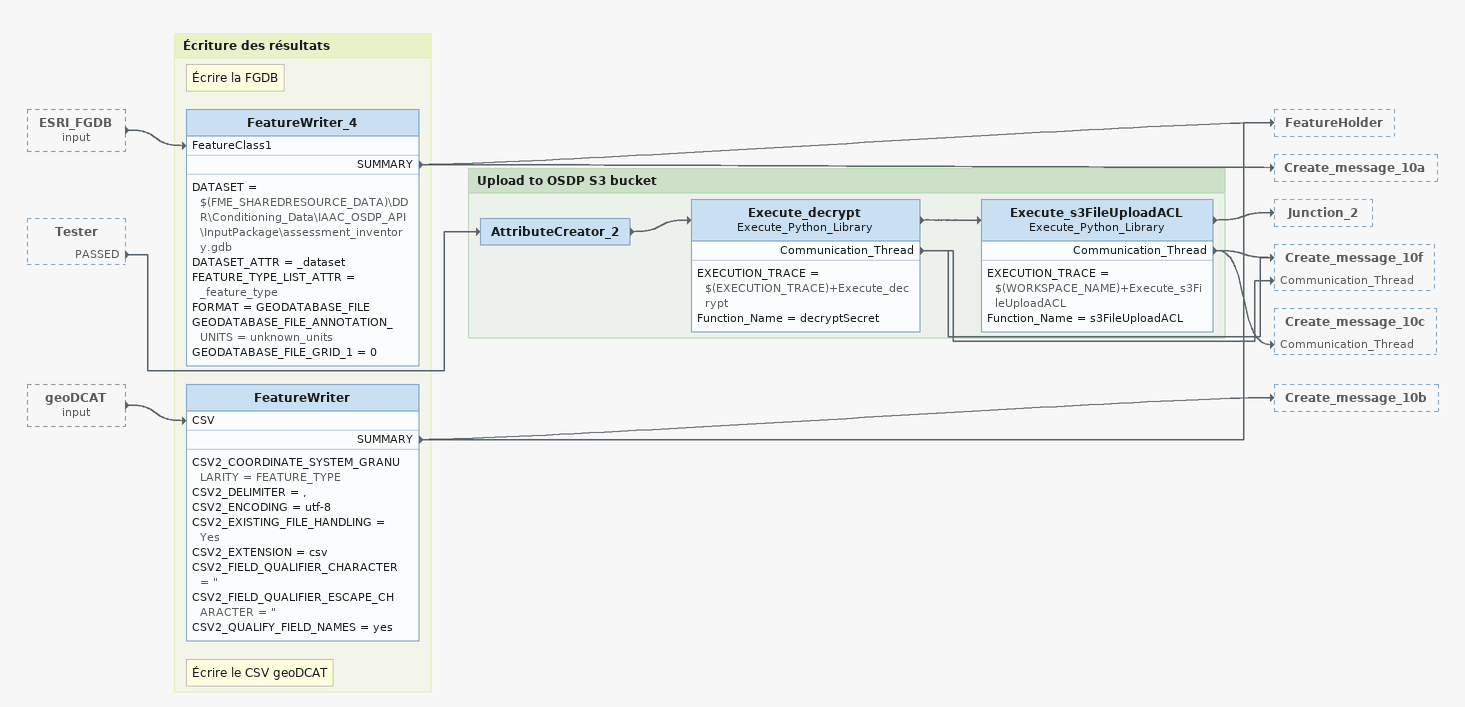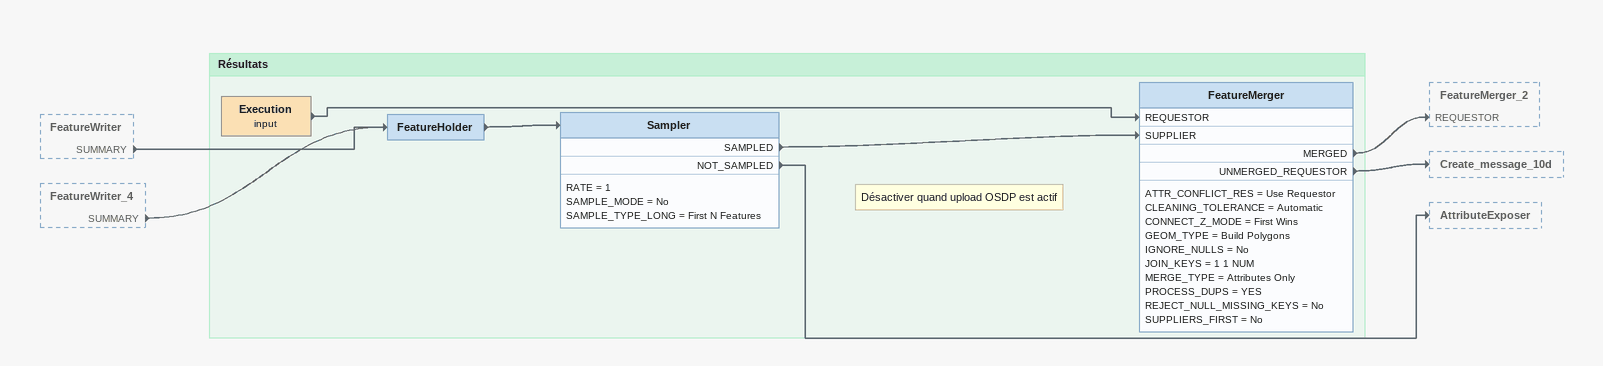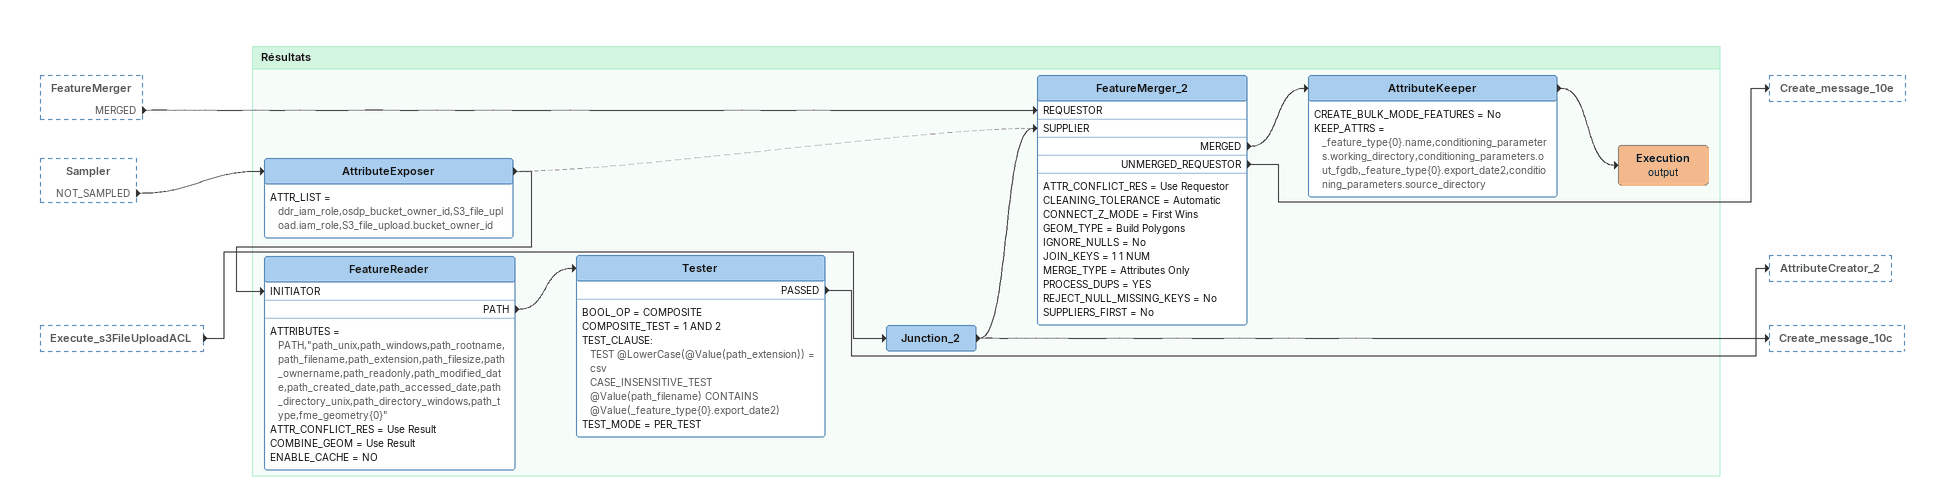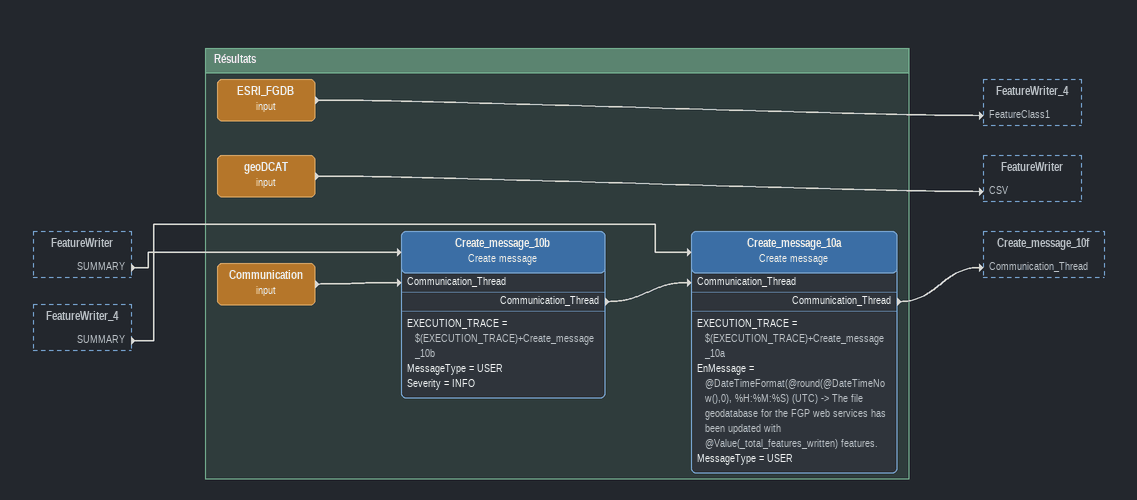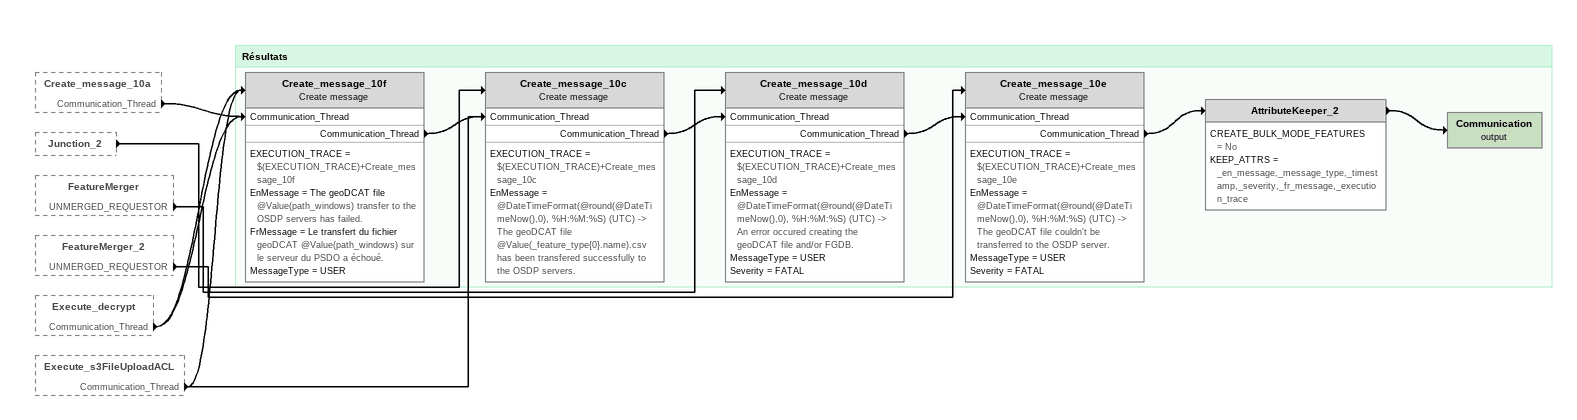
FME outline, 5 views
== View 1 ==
ESRI_FGDB (input) [outside]
    -> FeatureWriter_4 [FeatureClass1]
Tester [outside]
    PASSED -> AttributeCreator_2
geoDCAT (input) [outside]
    -> FeatureWriter [CSV]

Bookmark: Écriture des résultats
Note: Écrire la FGDB
FeatureWriter_4
    DATASET = $(FME_SHAREDRESOURCE_DATA)\DDR\Conditioning_Data\IAAC_OSDP_API\InputPackage\assessment_inventory.gdb
    DATASET_ATTR = _dataset
    FEATURE_TYPE_LIST_ATTR = _feature_type
    FORMAT = GEODATABASE_FILE
    GEODATABASE_FILE_ANNOTATION_UNITS = unknown_units
    GEODATABASE_FILE_GRID_1 = 0
    SUMMARY -> Create_message_10a
    SUMMARY -> FeatureHolder
Note: Écrire le CSV geoDCAT
FeatureWriter
    CSV2_COORDINATE_SYSTEM_GRANULARITY = FEATURE_TYPE
    CSV2_DELIMITER = ,
    CSV2_ENCODING = utf-8
    CSV2_EXISTING_FILE_HANDLING = Yes
    CSV2_EXTENSION = csv
    CSV2_FIELD_QUALIFIER_CHARACTER = "
    CSV2_FIELD_QUALIFIER_ESCAPE_CHARACTER = "
    CSV2_QUALIFY_FIELD_NAMES = yes
    SUMMARY -> Create_message_10b
    SUMMARY -> FeatureHolder

Bookmark: Upload to OSDP S3 bucket
AttributeCreator_2
    -> Execute_decrypt
Execute_decrypt: Execute_Python_Library
    EXECUTION_TRACE = $(EXECUTION_TRACE)+Execute_decrypt
    Function_Name = decryptSecret
    -> Execute_s3FileUploadACL
    Communication_Thread -> Create_message_10f
    Communication_Thread -> Create_message_10f [Communication_Thread]
Execute_s3FileUploadACL: Execute_Python_Library
    EXECUTION_TRACE = $(WORKSPACE_NAME)+Execute_s3FileUploadACL
    Function_Name = s3FileUploadACL
    -> Junction_2
    Communication_Thread -> Create_message_10f
    Communication_Thread -> Create_message_10c [Communication_Thread]

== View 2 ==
FeatureWriter [outside]
    SUMMARY -> FeatureHolder
FeatureWriter_4 [outside]
    SUMMARY -> FeatureHolder

Bookmark: Résultats
Execution (input)
    -> FeatureMerger [REQUESTOR]
FeatureHolder
    -> Sampler
Sampler
    RATE = 1
    SAMPLE_MODE = No
    SAMPLE_TYPE_LONG = First N Features
    SAMPLED -> FeatureMerger [SUPPLIER]
    NOT_SAMPLED -> AttributeExposer
Note: Désactiver quand upload OSDP est actif
FeatureMerger
    ATTR_CONFLICT_RES = Use Requestor
    CLEANING_TOLERANCE = Automatic
    CONNECT_Z_MODE = First Wins
    GEOM_TYPE = Build Polygons
    IGNORE_NULLS = No
    JOIN_KEYS = 1 1 NUM
    MERGE_TYPE = Attributes Only
    PROCESS_DUPS = YES
    REJECT_NULL_MISSING_KEYS = No
    SUPPLIERS_FIRST = No
    MERGED -> FeatureMerger_2 [REQUESTOR]
    UNMERGED_REQUESTOR -> Create_message_10d

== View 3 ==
FeatureMerger [outside]
    MERGED -> FeatureMerger_2 [REQUESTOR]
Sampler [outside]
    NOT_SAMPLED -> AttributeExposer
Execute_s3FileUploadACL [outside]
    -> Junction_2

Bookmark: Résultats
AttributeExposer
    ATTR_LIST = ddr_iam_role,osdp_bucket_owner_id,S3_file_upload.iam_role,S3_file_upload.bucket_owner_id
    -> FeatureReader [INITIATOR]
    -> FeatureMerger_2 [SUPPLIER] [off]
FeatureReader
    ATTRIBUTES = PATH,"path_unix,path_windows,path_rootname,path_filename,path_extension,path_filesize,path_ownername,path_readonly,path_modified_date,path_created_date,path_accessed_date,path_directory_unix,path_directory_windows,path_type,fme_geometry{0}"
    ATTR_CONFLICT_RES = Use Result
    COMBINE_GEOM = Use Result
    ENABLE_CACHE = NO
    PATH -> Tester
Tester
    BOOL_OP = COMPOSITE
    COMPOSITE_TEST = 1 AND 2
    TEST_CLAUSE:
      TEST @LowerCase(@Value(path_extension)) = csv
      CASE_INSENSITIVE_TEST @Value(path_filename) CONTAINS @Value(_feature_type{0}.export_date2)
    TEST_MODE = PER_TEST
    PASSED -> AttributeCreator_2
Junction_2
    -> Create_message_10c
    -> FeatureMerger_2 [SUPPLIER]
FeatureMerger_2
    ATTR_CONFLICT_RES = Use Requestor
    CLEANING_TOLERANCE = Automatic
    CONNECT_Z_MODE = First Wins
    GEOM_TYPE = Build Polygons
    IGNORE_NULLS = No
    JOIN_KEYS = 1 1 NUM
    MERGE_TYPE = Attributes Only
    PROCESS_DUPS = YES
    REJECT_NULL_MISSING_KEYS = No
    SUPPLIERS_FIRST = No
    MERGED -> AttributeKeeper
    UNMERGED_REQUESTOR -> Create_message_10e
AttributeKeeper
    CREATE_BULK_MODE_FEATURES = No
    KEEP_ATTRS = _feature_type{0}.name,conditioning_parameters.working_directory,conditioning_parameters.out_fgdb,_feature_type{0}.export_date2,conditioning_parameters.source_directory
    -> Execution (output)
Execution (output)

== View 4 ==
FeatureWriter [outside]
    SUMMARY -> Create_message_10b
FeatureWriter_4 [outside]
    SUMMARY -> Create_message_10a

Bookmark: Résultats
ESRI_FGDB (input)
    -> FeatureWriter_4 [FeatureClass1]
geoDCAT (input)
    -> FeatureWriter [CSV]
Communication (input)
    -> Create_message_10b [Communication_Thread]
Create_message_10b: Create message
    EXECUTION_TRACE = $(EXECUTION_TRACE)+Create_message_10b
    MessageType = USER
    Severity = INFO
    Communication_Thread -> Create_message_10a [Communication_Thread]
Create_message_10a: Create message
    EXECUTION_TRACE = $(EXECUTION_TRACE)+Create_message_10a
    EnMessage = @DateTimeFormat(@round(@DateTimeNow(),0), %H:%M:%S) (UTC) -> The file geodatabase for the FGP web services has been updated with @Value(_total_features_written) features.
    MessageType = USER
    Communication_Thread -> Create_message_10f [Communication_Thread]

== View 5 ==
Create_message_10a [outside]
    Communication_Thread -> Create_message_10f [Communication_Thread]
Junction_2 [outside]
    -> Create_message_10c
FeatureMerger [outside]
    UNMERGED_REQUESTOR -> Create_message_10d
FeatureMerger_2 [outside]
    UNMERGED_REQUESTOR -> Create_message_10e
Execute_decrypt [outside]
    Communication_Thread -> Create_message_10f
    Communication_Thread -> Create_message_10f [Communication_Thread]
Execute_s3FileUploadACL [outside]
    Communication_Thread -> Create_message_10f
    Communication_Thread -> Create_message_10c [Communication_Thread]

Bookmark: Résultats
Create_message_10f: Create message
    EXECUTION_TRACE = $(EXECUTION_TRACE)+Create_message_10f
    EnMessage = The geoDCAT file @Value(path_windows) transfer to the OSDP servers has failed.
    FrMessage = Le transfert du fichier geoDCAT @Value(path_windows) sur le serveur du PSDO a échoué.
    MessageType = USER
    Communication_Thread -> Create_message_10c [Communication_Thread]
Create_message_10c: Create message
    EXECUTION_TRACE = $(EXECUTION_TRACE)+Create_message_10c
    EnMessage = @DateTimeFormat(@round(@DateTimeNow(),0), %H:%M:%S) (UTC) -> The geoDCAT file @Value(_feature_type{0}.name).csv has been transfered successfully to the OSDP servers.
    Communication_Thread -> Create_message_10d [Communication_Thread]
Create_message_10d: Create message
    EXECUTION_TRACE = $(EXECUTION_TRACE)+Create_message_10d
    EnMessage = @DateTimeFormat(@round(@DateTimeNow(),0), %H:%M:%S) (UTC) -> An error occured creating the geoDCAT file and/or FGDB.
    MessageType = USER
    Severity = FATAL
    Communication_Thread -> Create_message_10e [Communication_Thread]
Create_message_10e: Create message
    EXECUTION_TRACE = $(EXECUTION_TRACE)+Create_message_10e
    EnMessage = @DateTimeFormat(@round(@DateTimeNow(),0), %H:%M:%S) (UTC) -> The geoDCAT file couldn't be transferred to the OSDP server.
    MessageType = USER
    Severity = FATAL
    Communication_Thread -> AttributeKeeper_2
AttributeKeeper_2
    CREATE_BULK_MODE_FEATURES = No
    KEEP_ATTRS = _en_message,_message_type,_timestamp,_severity,_fr_message,_execution_trace
    -> Communication (output)
Communication (output)
